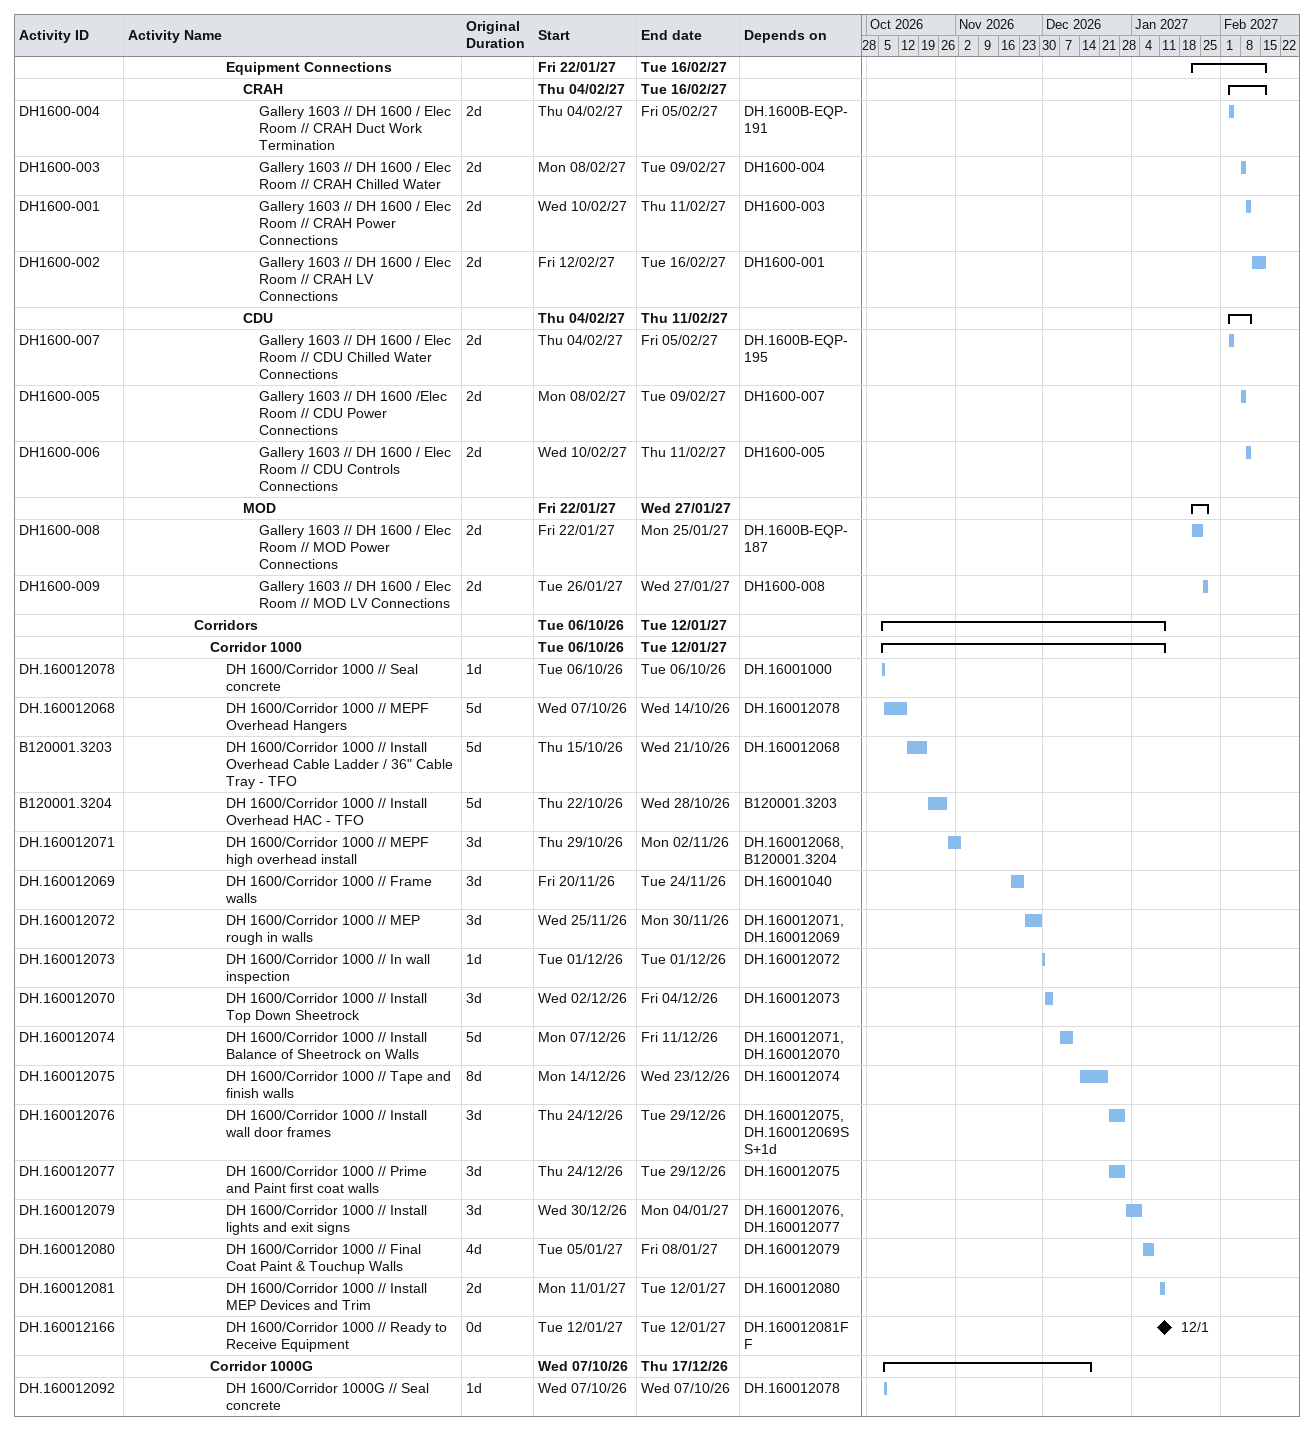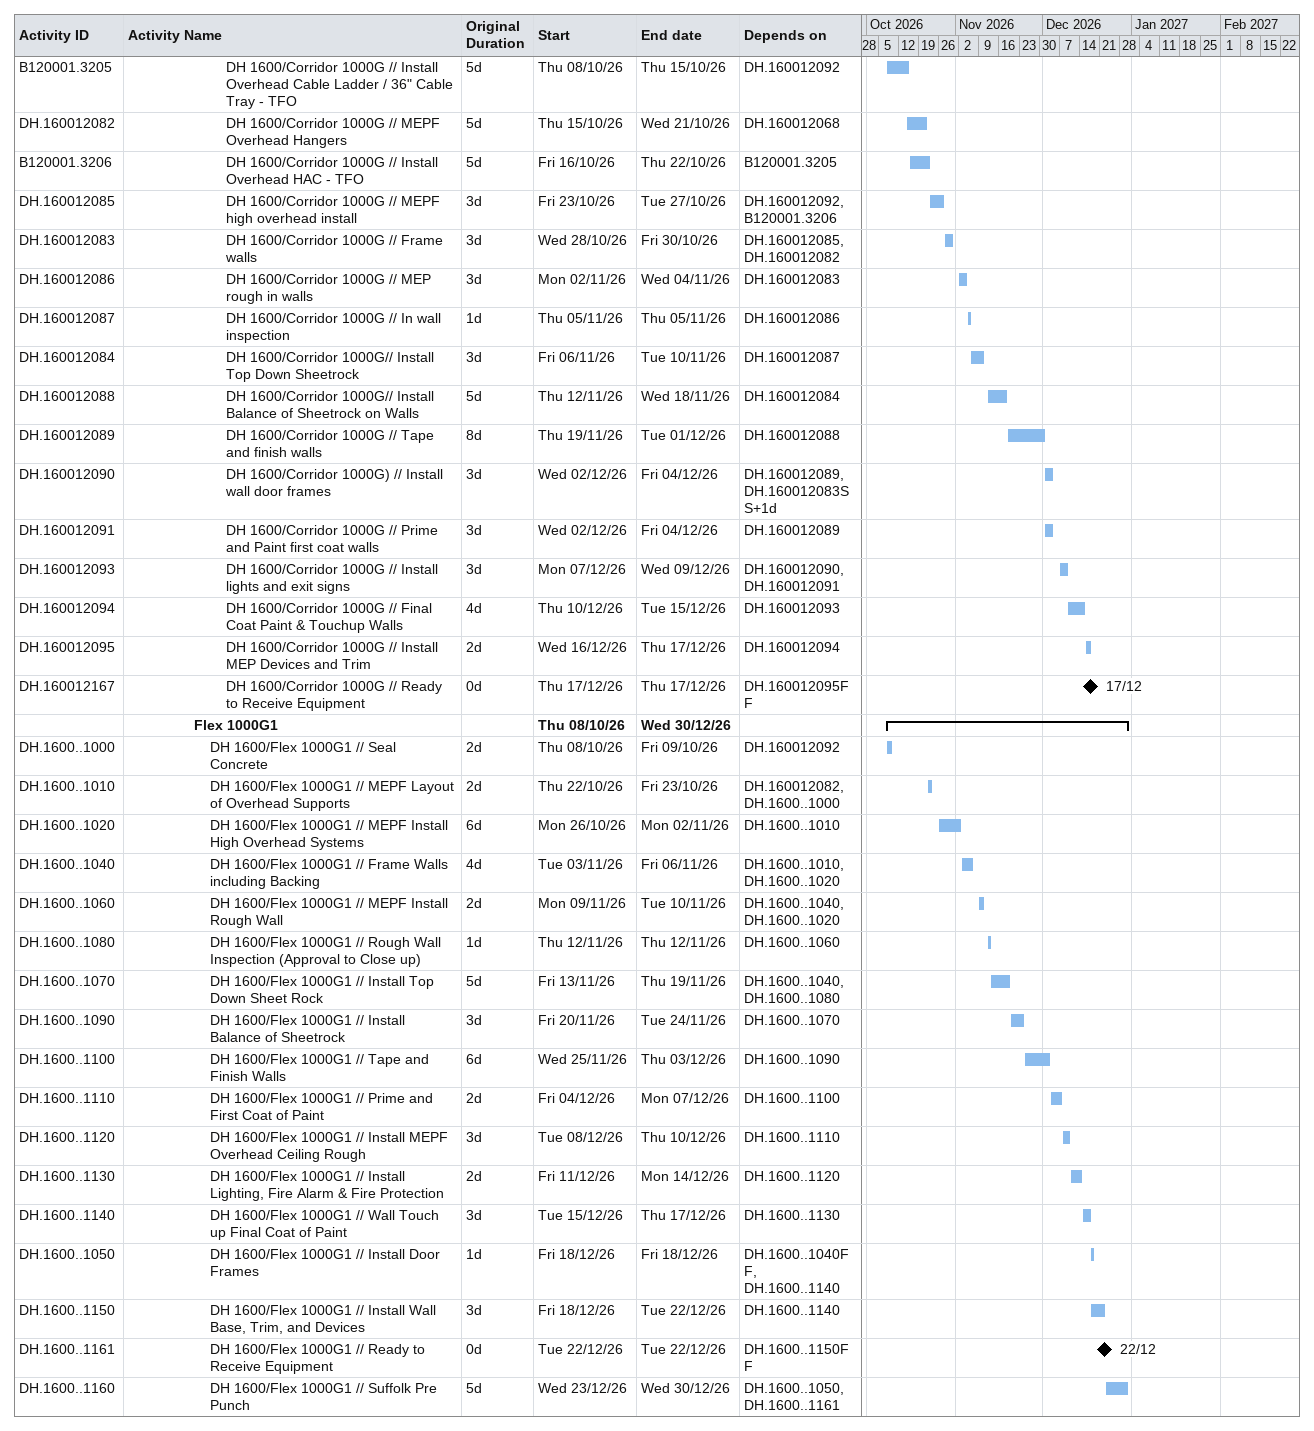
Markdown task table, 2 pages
| ID | Level | Task | Original duration | Start | Finish | Predecessors |
|---|---|---|---|---|---|---|
|  | 7 | **Equipment Connections** |  | 2027-01-22 | 2027-02-16 |  |
|  | 8 | **CRAH** |  | 2027-02-04 | 2027-02-16 |  |
| DH1600-004 | 9 | Gallery 1603 // DH 1600 / Elec Room // CRAH Duct Work Termination | 2d | 2027-02-04 | 2027-02-05 | DH.1600B-EQP-191 |
| DH1600-003 | 9 | Gallery 1603 // DH 1600 / Elec Room // CRAH Chilled Water | 2d | 2027-02-08 | 2027-02-09 | DH1600-004 |
| DH1600-001 | 9 | Gallery 1603 // DH 1600 / Elec Room // CRAH Power Connections | 2d | 2027-02-10 | 2027-02-11 | DH1600-003 |
| DH1600-002 | 9 | Gallery 1603 // DH 1600 / Elec Room // CRAH LV Connections | 2d | 2027-02-12 | 2027-02-16 | DH1600-001 |
|  | 8 | **CDU** |  | 2027-02-04 | 2027-02-11 |  |
| DH1600-007 | 9 | Gallery 1603 // DH 1600 / Elec Room // CDU Chilled Water Connections | 2d | 2027-02-04 | 2027-02-05 | DH.1600B-EQP-195 |
| DH1600-005 | 9 | Gallery 1603 // DH 1600 /Elec Room // CDU Power Connections | 2d | 2027-02-08 | 2027-02-09 | DH1600-007 |
| DH1600-006 | 9 | Gallery 1603 // DH 1600 / Elec Room // CDU Controls Connections | 2d | 2027-02-10 | 2027-02-11 | DH1600-005 |
|  | 8 | **MOD** |  | 2027-01-22 | 2027-01-27 |  |
| DH1600-008 | 9 | Gallery 1603 // DH 1600 / Elec Room // MOD Power Connections | 2d | 2027-01-22 | 2027-01-25 | DH.1600B-EQP-187 |
| DH1600-009 | 9 | Gallery 1603 // DH 1600 / Elec Room // MOD LV Connections | 2d | 2027-01-26 | 2027-01-27 | DH1600-008 |
|  | 5 | **Corridors** |  | 2026-10-06 | 2027-01-12 |  |
|  | 6 | **Corridor 1000** |  | 2026-10-06 | 2027-01-12 |  |
| DH.160012078 | 7 | DH 1600/Corridor 1000 // Seal concrete | 1d | 2026-10-06 | 2026-10-06 | DH.16001000 |
| DH.160012068 | 7 | DH 1600/Corridor 1000 // MEPF Overhead Hangers | 5d | 2026-10-07 | 2026-10-14 | DH.160012078 |
| B120001.3203 | 7 | DH 1600/Corridor 1000 // Install Overhead Cable Ladder / 36" Cable Tray - TFO | 5d | 2026-10-15 | 2026-10-21 | DH.160012068 |
| B120001.3204 | 7 | DH 1600/Corridor 1000 // Install Overhead HAC - TFO | 5d | 2026-10-22 | 2026-10-28 | B120001.3203 |
| DH.160012071 | 7 | DH 1600/Corridor 1000 // MEPF high overhead install | 3d | 2026-10-29 | 2026-11-02 | DH.160012068, B120001.3204 |
| DH.160012069 | 7 | DH 1600/Corridor 1000 // Frame walls | 3d | 2026-11-20 | 2026-11-24 | DH.16001040 |
| DH.160012072 | 7 | DH 1600/Corridor 1000 // MEP rough in walls | 3d | 2026-11-25 | 2026-11-30 | DH.160012071, DH.160012069 |
| DH.160012073 | 7 | DH 1600/Corridor 1000 // In wall inspection | 1d | 2026-12-01 | 2026-12-01 | DH.160012072 |
| DH.160012070 | 7 | DH 1600/Corridor 1000 // Install Top Down Sheetrock | 3d | 2026-12-02 | 2026-12-04 | DH.160012073 |
| DH.160012074 | 7 | DH 1600/Corridor 1000 // Install Balance of Sheetrock on Walls | 5d | 2026-12-07 | 2026-12-11 | DH.160012071, DH.160012070 |
| DH.160012075 | 7 | DH 1600/Corridor 1000 // Tape and finish walls | 8d | 2026-12-14 | 2026-12-23 | DH.160012074 |
| DH.160012076 | 7 | DH 1600/Corridor 1000 // Install wall door frames | 3d | 2026-12-24 | 2026-12-29 | DH.160012075, DH.160012069SS+1d |
| DH.160012077 | 7 | DH 1600/Corridor 1000 // Prime and Paint first coat walls | 3d | 2026-12-24 | 2026-12-29 | DH.160012075 |
| DH.160012079 | 7 | DH 1600/Corridor 1000 // Install lights and exit signs | 3d | 2026-12-30 | 2027-01-04 | DH.160012076, DH.160012077 |
| DH.160012080 | 7 | DH 1600/Corridor 1000 // Final Coat Paint & Touchup Walls | 4d | 2027-01-05 | 2027-01-08 | DH.160012079 |
| DH.160012081 | 7 | DH 1600/Corridor 1000 // Install MEP Devices and Trim | 2d | 2027-01-11 | 2027-01-12 | DH.160012080 |
| DH.160012166 | 7 | DH 1600/Corridor 1000 // Ready to Receive Equipment | 0d | 2027-01-12 | 2027-01-12 | DH.160012081FF |
|  | 6 | **Corridor 1000G** |  | 2026-10-07 | 2026-12-17 |  |
| DH.160012092 | 7 | DH 1600/Corridor 1000G // Seal concrete | 1d | 2026-10-07 | 2026-10-07 | DH.160012078 |
| B120001.3205 | 7 | DH 1600/Corridor 1000G // Install Overhead Cable Ladder / 36" Cable Tray - TFO | 5d | 2026-10-08 | 2026-10-15 | DH.160012092 |
| DH.160012082 | 7 | DH 1600/Corridor 1000G // MEPF Overhead Hangers | 5d | 2026-10-15 | 2026-10-21 | DH.160012068 |
| B120001.3206 | 7 | DH 1600/Corridor 1000G // Install Overhead HAC - TFO | 5d | 2026-10-16 | 2026-10-22 | B120001.3205 |
| DH.160012085 | 7 | DH 1600/Corridor 1000G // MEPF high overhead install | 3d | 2026-10-23 | 2026-10-27 | DH.160012092, B120001.3206 |
| DH.160012083 | 7 | DH 1600/Corridor 1000G // Frame walls | 3d | 2026-10-28 | 2026-10-30 | DH.160012085, DH.160012082 |
| DH.160012086 | 7 | DH 1600/Corridor 1000G // MEP rough in walls | 3d | 2026-11-02 | 2026-11-04 | DH.160012083 |
| DH.160012087 | 7 | DH 1600/Corridor 1000G // In wall inspection | 1d | 2026-11-05 | 2026-11-05 | DH.160012086 |
| DH.160012084 | 7 | DH 1600/Corridor 1000G// Install Top Down Sheetrock | 3d | 2026-11-06 | 2026-11-10 | DH.160012087 |
| DH.160012088 | 7 | DH 1600/Corridor 1000G// Install Balance of Sheetrock on Walls | 5d | 2026-11-12 | 2026-11-18 | DH.160012084 |
| DH.160012089 | 7 | DH 1600/Corridor 1000G // Tape and finish walls | 8d | 2026-11-19 | 2026-12-01 | DH.160012088 |
| DH.160012090 | 7 | DH 1600/Corridor 1000G) // Install wall door frames | 3d | 2026-12-02 | 2026-12-04 | DH.160012089, DH.160012083SS+1d |
| DH.160012091 | 7 | DH 1600/Corridor 1000G // Prime and Paint first coat walls | 3d | 2026-12-02 | 2026-12-04 | DH.160012089 |
| DH.160012093 | 7 | DH 1600/Corridor 1000G // Install lights and exit signs | 3d | 2026-12-07 | 2026-12-09 | DH.160012090, DH.160012091 |
| DH.160012094 | 7 | DH 1600/Corridor 1000G // Final Coat Paint & Touchup Walls | 4d | 2026-12-10 | 2026-12-15 | DH.160012093 |
| DH.160012095 | 7 | DH 1600/Corridor 1000G // Install MEP Devices and Trim | 2d | 2026-12-16 | 2026-12-17 | DH.160012094 |
| DH.160012167 | 7 | DH 1600/Corridor 1000G // Ready to Receive Equipment | 0d | 2026-12-17 | 2026-12-17 | DH.160012095FF |
|  | 5 | **Flex 1000G1** |  | 2026-10-08 | 2026-12-30 |  |
| DH.1600..1000 | 6 | DH 1600/Flex 1000G1 // Seal Concrete | 2d | 2026-10-08 | 2026-10-09 | DH.160012092 |
| DH.1600..1010 | 6 | DH 1600/Flex 1000G1 // MEPF Layout of Overhead Supports | 2d | 2026-10-22 | 2026-10-23 | DH.160012082, DH.1600..1000 |
| DH.1600..1020 | 6 | DH 1600/Flex 1000G1 // MEPF Install High Overhead Systems | 6d | 2026-10-26 | 2026-11-02 | DH.1600..1010 |
| DH.1600..1040 | 6 | DH 1600/Flex 1000G1 // Frame Walls including Backing | 4d | 2026-11-03 | 2026-11-06 | DH.1600..1010, DH.1600..1020 |
| DH.1600..1060 | 6 | DH 1600/Flex 1000G1 // MEPF Install Rough Wall | 2d | 2026-11-09 | 2026-11-10 | DH.1600..1040, DH.1600..1020 |
| DH.1600..1080 | 6 | DH 1600/Flex 1000G1 // Rough Wall Inspection (Approval to Close up) | 1d | 2026-11-12 | 2026-11-12 | DH.1600..1060 |
| DH.1600..1070 | 6 | DH 1600/Flex 1000G1 // Install Top Down Sheet Rock | 5d | 2026-11-13 | 2026-11-19 | DH.1600..1040, DH.1600..1080 |
| DH.1600..1090 | 6 | DH 1600/Flex 1000G1 // Install Balance of Sheetrock | 3d | 2026-11-20 | 2026-11-24 | DH.1600..1070 |
| DH.1600..1100 | 6 | DH 1600/Flex 1000G1 // Tape and Finish Walls | 6d | 2026-11-25 | 2026-12-03 | DH.1600..1090 |
| DH.1600..1110 | 6 | DH 1600/Flex 1000G1 // Prime and First Coat of Paint | 2d | 2026-12-04 | 2026-12-07 | DH.1600..1100 |
| DH.1600..1120 | 6 | DH 1600/Flex 1000G1 // Install MEPF Overhead Ceiling Rough | 3d | 2026-12-08 | 2026-12-10 | DH.1600..1110 |
| DH.1600..1130 | 6 | DH 1600/Flex 1000G1 // Install Lighting, Fire Alarm & Fire Protection | 2d | 2026-12-11 | 2026-12-14 | DH.1600..1120 |
| DH.1600..1140 | 6 | DH 1600/Flex 1000G1 // Wall Touch up Final Coat of Paint | 3d | 2026-12-15 | 2026-12-17 | DH.1600..1130 |
| DH.1600..1050 | 6 | DH 1600/Flex 1000G1 // Install Door Frames | 1d | 2026-12-18 | 2026-12-18 | DH.1600..1040FF, DH.1600..1140 |
| DH.1600..1150 | 6 | DH 1600/Flex 1000G1 // Install Wall Base, Trim, and Devices | 3d | 2026-12-18 | 2026-12-22 | DH.1600..1140 |
| DH.1600..1161 | 6 | DH 1600/Flex 1000G1 // Ready to Receive Equipment | 0d | 2026-12-22 | 2026-12-22 | DH.1600..1150FF |
| DH.1600..1160 | 6 | DH 1600/Flex 1000G1 // Suffolk Pre Punch | 5d | 2026-12-23 | 2026-12-30 | DH.1600..1050, DH.1600..1161 |
